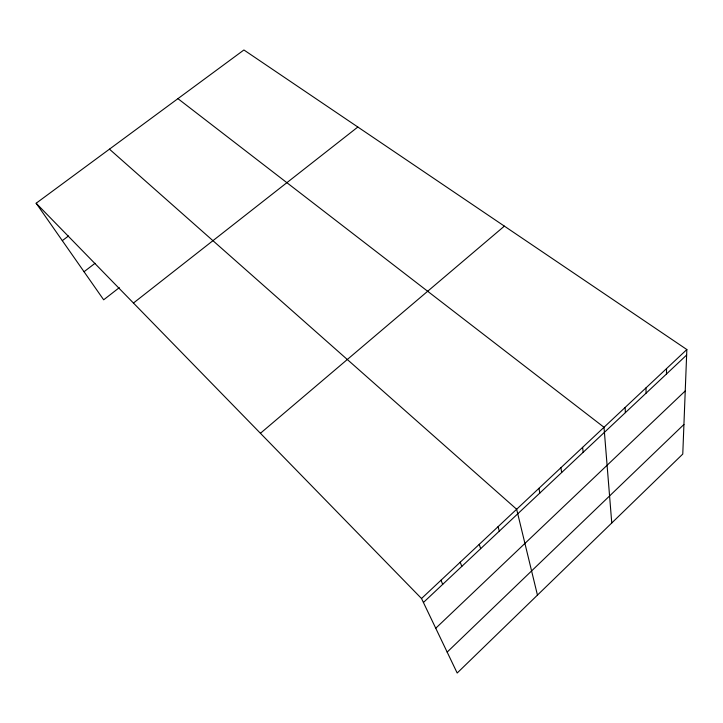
<?xml version="1.0" encoding="UTF-8"?>
<svg xmlns="http://www.w3.org/2000/svg" width="723" height="723" viewBox="0 0 723 723"><rect width="100%" height="100%" fill="white"/><g stroke="black" fill="none" stroke-linecap="round" stroke-linejoin="round"><path stroke-width="1.08" d="M666.479 373.99L666.543 368.594M686.85 349.543L682.774 454.062L457.18 673.023L421.518 598.517L36.15 203.235L243.913 49.977L686.85 349.543L421.518 598.517M447.166 652.101L683.931 424.464M435.743 628.251L685.232 390.953M423.416 602.485L686.633 355.047M260.425 433.285L504.374 226.127M133.448 303.036L357.84 127.022M119.304 287.646L103.669 299.801L36.15 203.235M84.04 271.731L95.065 263.28M62.305 240.651L68.504 235.978M177.93 98.653L604.012 427.275L611.766 522.991M109.453 149.164L516.647 509.254L537.451 595.119M440.985 580.253L442.711 584.347M460.226 562.196L461.789 566.407M479.241 544.347L480.65 548.676M498.057 526.696L499.304 531.143M538.933 488.341L539.855 493.023M560.912 467.709L561.663 472.526M582.602 447.356L583.181 452.291M625.124 407.456L625.377 412.634M645.973 387.899L646.064 393.185"/></g></svg>
